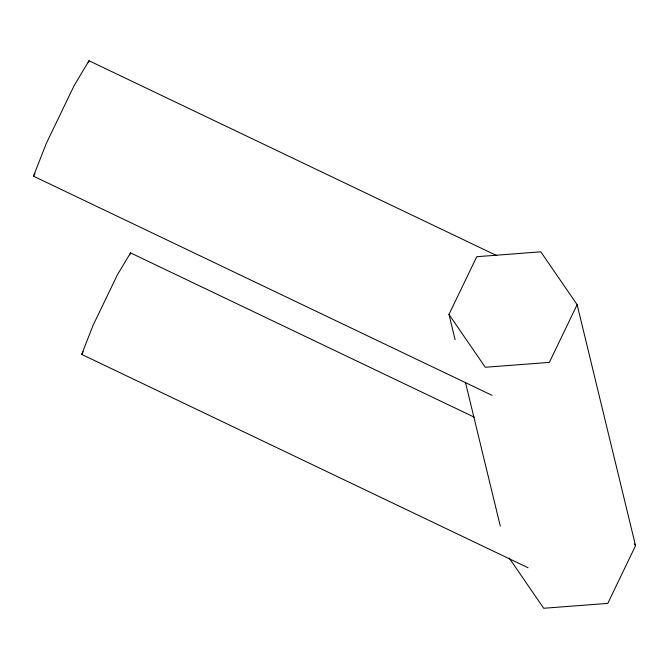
<?xml version="1.0" encoding="UTF-8"?>
<svg xmlns="http://www.w3.org/2000/svg" width="669" height="669" viewBox="0 0 669 669"><rect width="100%" height="100%" fill="white"/><g stroke="black" fill="none" stroke-linecap="round" stroke-linejoin="round"><path stroke-width="1" d="M528.092 567.747L81.693 354.403L93.033 325.427L117.46 274.675L130.547 252.899L474.288 417.188M129.786 254.83L130.547 252.899M492.091 395.362L33.45 176.164L46.37 143.308L74.142 85.59L89.002 60.737L496.783 255.625M88.241 62.669L89.002 60.737M455.112 339.727L448.974 314.413L476.754 256.704L540.828 251.828L577.13 304.671L635.55 545.678L607.778 603.396L543.696 608.263L509.151 557.979M577.13 304.671L549.358 362.389L485.276 367.256L448.974 314.413M33.45 176.164L35.039 173.505M81.693 354.403L83.265 351.785M634.379 543.972L635.55 545.678M465.423 382.258L500.278 526.051"/></g></svg>
